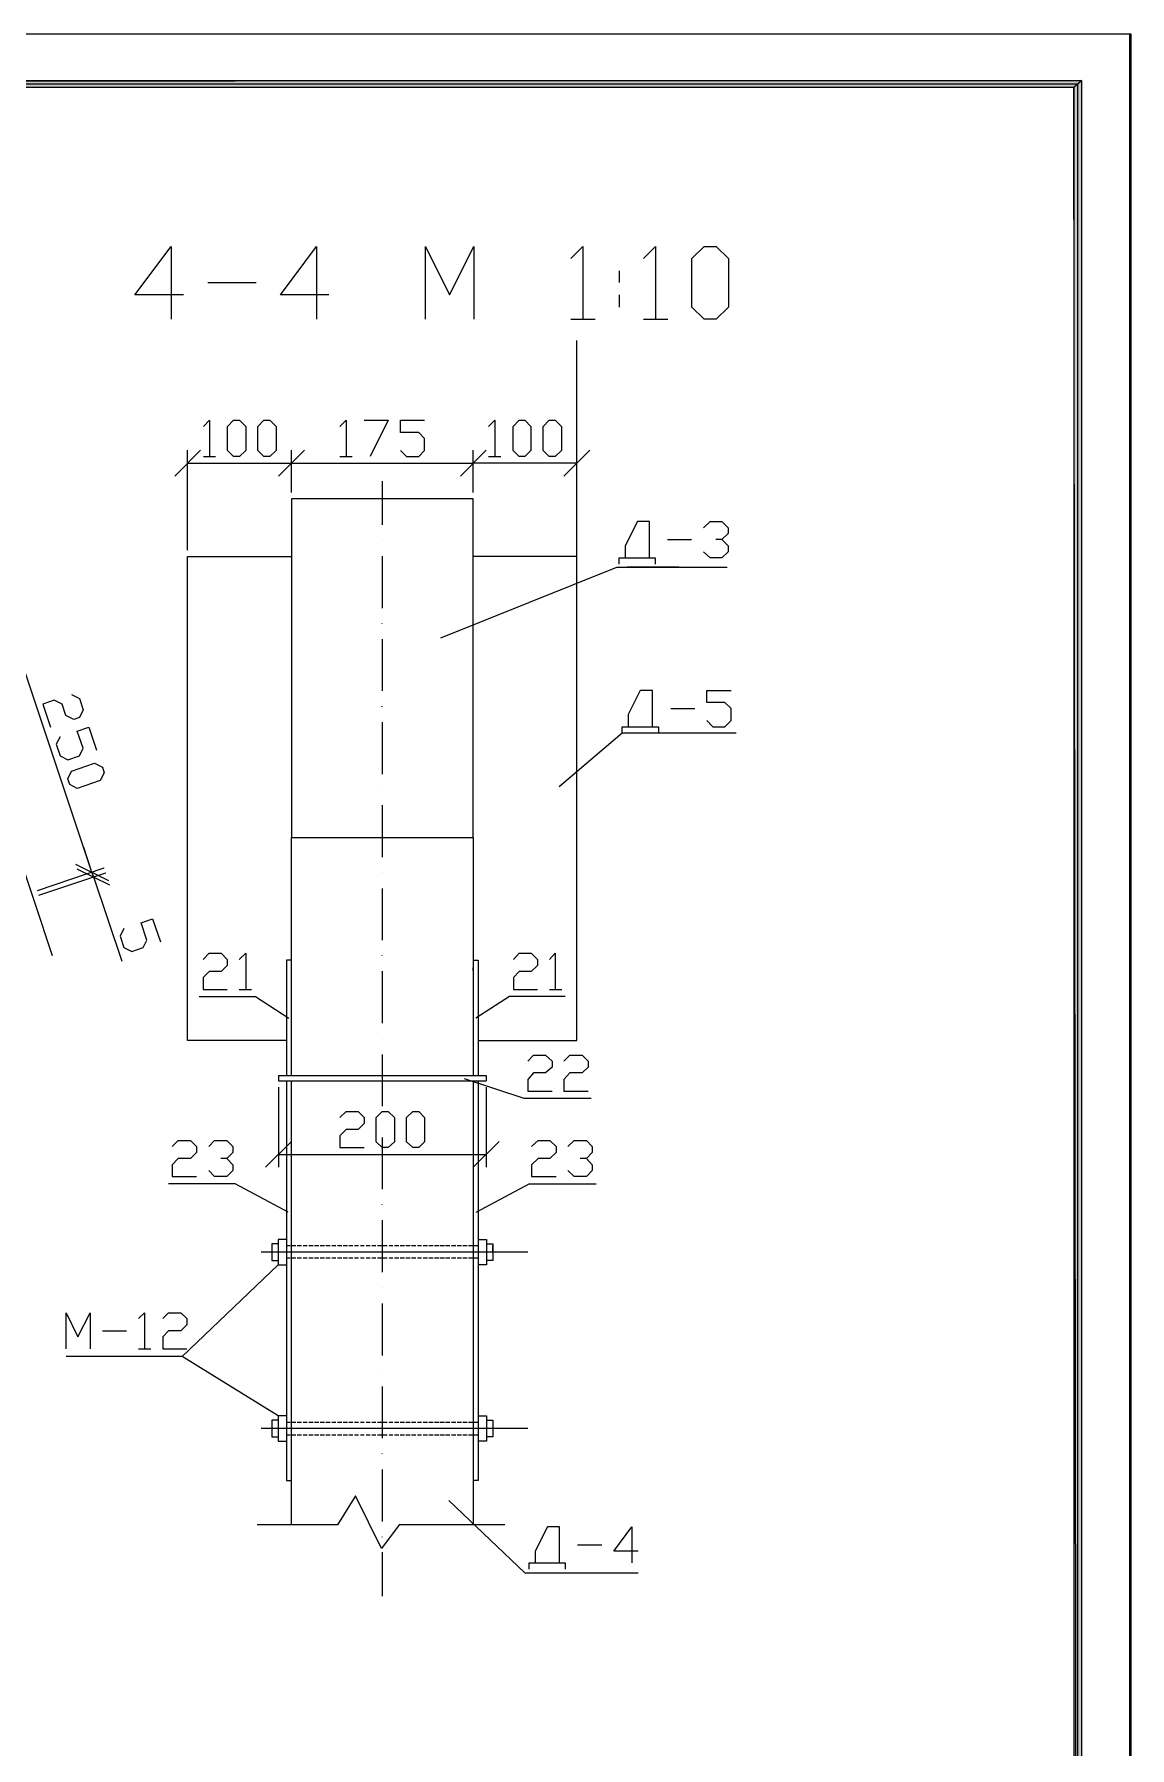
# Model space of a CAD drawing. Header units: millimetres. Extents: x -258556 to -95372, y 16759 to 83874.
# Drawn here: x -128251.1 to -128145.9, y 41841.7 to 42006.2 of the extents above; entities that cross this region are included whole.
import ezdxf
from ezdxf.xclip import XClip

# ---------------------------------------------------------------- set-up
doc = ezdxf.new("R2010")
doc.units = ezdxf.units.MM
doc.header["$LTSCALE"] = 0.5
doc.header["$XCLIPFRAME"] = 2

# ---------------------------------------------------------------- blocks, each defined once
blk = doc.blocks.new('MF13D4CA0')
at = {"color": 7, "linetype": 'Continuous', "lineweight": 5, "true_color": 0x000007}
blk.add_lwpolyline([(17.9, 582.9), (17.9, 11.05), (823.42, 11.05), (823.42, 582.9)], close=True, dxfattribs=at)

msp = doc.modelspace()

# ---------------------------------------------------------------- hatches: boundary and pattern name
at = {"true_color": 0x000007}
h = msp.add_hatch(color=7, dxfattribs=at)
h.paths.add_polyline_path([(-128336.362, 41416.87), (-128336.362, 41416.147), (-128151.253, 41416.87)])
h.paths.add_polyline_path([(-128336.362, 41416.147), (-128151.253, 41416.87), (-128150.53, 41416.182)])
h.paths.add_polyline_path([(-128151.253, 41416.87), (-128150.53, 41416.182), (-128151.253, 42001.108)])
h.paths.add_polyline_path([(-128150.53, 41416.182), (-128151.253, 42001.108), (-128150.53, 42001.762)])
h.paths.add_polyline_path([(-128151.253, 42001.108), (-128150.53, 42001.762), (-128963.796, 42001.108)])
h.paths.add_polyline_path([(-128150.53, 42001.762), (-128963.796, 42001.108), (-128964.484, 42001.762)])
h.paths.add_polyline_path([(-128963.796, 42001.108), (-128964.484, 42001.762), (-128963.796, 41416.87)])
h.paths.add_polyline_path([(-128964.484, 42001.762), (-128963.796, 41416.87), (-128964.484, 41416.182)])
h.paths.add_polyline_path([(-128963.796, 41416.87), (-128964.484, 41416.182), (-128336.362, 41416.733)])
h.paths.add_polyline_path([(-128964.484, 41416.182), (-128336.362, 41416.733), (-128336.362, 41416.044)])

# ---------------------------------------------------------------- linework, layer by layer
at = {"color": 7, "linetype": 'Continuous', "lineweight": -2, "true_color": 0x000007}
for points in [[(-128150.53, 42001.762), (-128963.796, 42001.108), (-128964.484, 42001.762)], [(-128151.253, 42001.108), (-128150.53, 42001.762), (-128963.796, 42001.108)], [(-128150.53, 41416.182), (-128151.253, 42001.108), (-128150.53, 42001.762)], [(-128151.253, 41416.87), (-128150.53, 41416.182), (-128151.253, 42001.108)]]:
    msp.add_lwpolyline(points, close=True, dxfattribs=at)
at = {"color": 7, "linetype": 'Continuous', "lineweight": 5, "true_color": 0x000007}
for points in [[(-128964.14, 41416.526), (-128150.875, 41416.388), (-128150.875, 42001.418), (-128964.14, 42001.418)], [(-128186.774, 41978.839), (-128187.944, 41980.009), (-128187.944, 41984.655), (-128186.774, 41985.826), (-128185.604, 41985.826), (-128184.434, 41984.655), (-128184.434, 41980.009), (-128185.604, 41978.839)], [(-128231.967, 41965.656), (-128232.552, 41966.241), (-128232.552, 41968.547), (-128231.967, 41969.132), (-128231.382, 41969.132), (-128230.797, 41968.547), (-128230.797, 41966.241), (-128231.382, 41965.656)], [(-128229.041, 41965.656), (-128229.627, 41966.241), (-128229.627, 41968.547), (-128229.041, 41969.132), (-128228.491, 41969.132), (-128227.871, 41968.547), (-128227.871, 41966.241), (-128228.491, 41965.656)], [(-128204.535, 41965.656), (-128205.12, 41966.241), (-128205.12, 41968.547), (-128204.535, 41969.132), (-128203.984, 41969.132), (-128203.399, 41968.547), (-128203.399, 41966.241), (-128203.984, 41965.656)], [(-128201.643, 41965.656), (-128202.229, 41966.241), (-128202.229, 41968.547), (-128201.643, 41969.132), (-128201.058, 41969.132), (-128200.473, 41968.547), (-128200.473, 41966.241), (-128201.058, 41965.656)], [(-128217.683, 41957.602), (-128217.683, 41957.602)], [(-128247.869, 41934.713), (-128247.525, 41935.435), (-128245.322, 41936.193), (-128244.565, 41935.814), (-128244.393, 41935.263), (-128244.771, 41934.541), (-128246.974, 41933.783), (-128247.697, 41934.162)], [(-128217.683, 41933.68), (-128217.683, 41933.68)], [(-128217.683, 41925.695), (-128217.683, 41925.695)], [(-128217.683, 41909.758), (-128217.683, 41909.758)], [(-128217.683, 41899.295), (-128218.268, 41899.846), (-128218.268, 41902.186), (-128217.683, 41902.771), (-128217.098, 41902.771), (-128216.513, 41902.186), (-128216.513, 41899.846), (-128217.098, 41899.295)], [(-128214.757, 41899.295), (-128215.342, 41899.846), (-128215.342, 41902.186), (-128214.757, 41902.771), (-128214.172, 41902.771), (-128213.621, 41902.186), (-128213.621, 41899.846), (-128214.172, 41899.295)], [(-128217.683, 41901.773), (-128217.683, 41901.773)], [(-128217.683, 41885.837), (-128217.683, 41885.837)], [(-128217.683, 41877.852), (-128217.683, 41877.852)]]:
    msp.add_lwpolyline(points, close=True, dxfattribs=at)
for points in [[(-128236.786, 41981.179), (-128241.432, 41981.179), (-128237.956, 41985.826), (-128237.956, 41978.839)], [(-128222.812, 41981.179), (-128227.458, 41981.179), (-128223.982, 41985.826), (-128223.982, 41978.839)], [(-128213.518, 41978.839), (-128213.518, 41985.826), (-128211.212, 41981.179), (-128208.872, 41985.826), (-128208.872, 41978.839)], [(-128199.578, 41984.655), (-128198.408, 41985.826), (-128198.408, 41978.839)], [(-128192.591, 41984.655), (-128191.421, 41985.826), (-128191.421, 41978.839)], [(-128194.932, 41983.485), (-128194.932, 41982.349), (-128194.932, 41982.349)], [(-128234.445, 41982.349), (-128229.799, 41982.349), (-128229.799, 41982.349)], [(-128194.932, 41981.179), (-128194.932, 41980.009), (-128194.932, 41980.009)], [(-128199.578, 41978.839), (-128197.238, 41978.839), (-128197.238, 41978.839)], [(-128192.591, 41978.839), (-128190.251, 41978.839), (-128190.251, 41978.839)], [(-128234.858, 41968.547), (-128234.273, 41969.132), (-128234.273, 41965.656)], [(-128221.745, 41968.547), (-128221.159, 41969.132), (-128221.159, 41965.656)], [(-128219.404, 41969.132), (-128217.098, 41969.132), (-128218.853, 41965.656)], [(-128215.928, 41966.241), (-128215.342, 41965.656), (-128214.172, 41965.656), (-128213.621, 41966.241), (-128213.621, 41967.377), (-128214.172, 41967.962), (-128215.928, 41967.962), (-128215.928, 41969.132), (-128213.621, 41969.132)], [(-128207.46, 41968.547), (-128206.875, 41969.132), (-128206.875, 41965.656)], [(-128235.134, 41966.275), (-128237.612, 41963.763), (-128237.612, 41963.763)], [(-128236.373, 41956.672), (-128236.373, 41966.275), (-128236.373, 41966.275)], [(-128234.858, 41965.656), (-128233.688, 41965.656), (-128233.688, 41965.656)], [(-128225.152, 41966.275), (-128227.63, 41963.763), (-128227.63, 41963.763)], [(-128227.63, 41963.763), (-128225.152, 41966.275), (-128225.152, 41966.275)], [(-128226.391, 41962.214), (-128226.391, 41966.275), (-128226.391, 41966.275)], [(-128226.391, 41962.214), (-128226.391, 41966.275), (-128226.391, 41966.275)], [(-128221.745, 41965.656), (-128220.574, 41965.656), (-128220.574, 41965.656)], [(-128210.18, 41963.763), (-128207.701, 41966.275), (-128207.701, 41966.275)], [(-128207.701, 41966.275), (-128210.18, 41963.763), (-128210.18, 41963.763)], [(-128208.94, 41962.214), (-128208.94, 41966.275), (-128208.94, 41966.275)], [(-128208.94, 41962.214), (-128208.94, 41966.275), (-128208.94, 41966.275)], [(-128207.46, 41965.656), (-128206.29, 41965.656), (-128206.29, 41965.656)], [(-128200.232, 41963.763), (-128197.754, 41966.275), (-128197.754, 41966.275)], [(-128198.993, 41956.672), (-128198.993, 41966.275), (-128198.993, 41966.275)], [(-128236.373, 41965.002), (-128226.391, 41965.002), (-128226.391, 41965.002)], [(-128226.391, 41965.002), (-128208.94, 41965.002), (-128208.94, 41965.002)], [(-128198.993, 41965.002), (-128208.94, 41965.002), (-128208.94, 41965.002)], [(-128217.683, 41963.281), (-128217.683, 41959.082), (-128217.683, 41959.082)], [(-128194.932, 41955.33), (-128194.932, 41955.915), (-128192.006, 41955.915), (-128192.006, 41959.426), (-128193.176, 41959.426), (-128194.347, 41957.085), (-128194.347, 41955.915), (-128191.455, 41955.915), (-128191.455, 41955.33)], [(-128186.809, 41958.806), (-128186.189, 41959.426), (-128185.053, 41959.426), (-128184.468, 41958.806), (-128184.468, 41958.256), (-128185.053, 41957.67), (-128185.638, 41957.67)], [(-128190.285, 41957.67), (-128187.979, 41957.67), (-128187.979, 41957.67)], [(-128185.053, 41957.67), (-128184.468, 41957.085), (-128184.468, 41956.5), (-128185.053, 41955.915), (-128186.189, 41955.915), (-128186.809, 41956.5)], [(-128217.683, 41956.087), (-128217.683, 41951.096), (-128217.683, 41951.096)], [(-128212.038, 41948.24), (-128195.138, 41955.02), (-128184.537, 41955.02)], [(-128189.184, 41955.02), (-128194.14, 41955.02), (-128194.14, 41955.02)], [(-128245.563, 41925.729), (-128253.445, 41949.375), (-128253.445, 41949.375)], [(-128217.683, 41949.616), (-128217.683, 41949.651), (-128217.683, 41949.651)], [(-128217.683, 41948.102), (-128217.683, 41943.145), (-128217.683, 41943.145)], [(-128247.525, 41942.801), (-128246.768, 41942.423), (-128246.423, 41941.321), (-128246.768, 41940.598), (-128247.318, 41940.392), (-128248.075, 41940.77), (-128248.42, 41941.872), (-128249.177, 41942.251), (-128250.278, 41941.872), (-128249.556, 41939.669)], [(-128194.622, 41939.118), (-128194.622, 41939.703), (-128191.731, 41939.703), (-128191.731, 41943.18), (-128192.901, 41943.18), (-128194.071, 41940.874), (-128194.071, 41939.703), (-128191.146, 41939.703), (-128191.146, 41939.118)], [(-128186.499, 41940.289), (-128185.914, 41939.703), (-128184.778, 41939.703), (-128184.158, 41940.289), (-128184.158, 41941.459), (-128184.778, 41942.044), (-128186.499, 41942.044), (-128186.499, 41943.18), (-128184.158, 41943.18)], [(-128217.683, 41941.631), (-128217.683, 41941.665), (-128217.683, 41941.665)], [(-128189.975, 41941.459), (-128187.669, 41941.459), (-128187.669, 41941.459)], [(-128248.626, 41938.74), (-128249.005, 41938.017), (-128248.626, 41936.915), (-128247.869, 41936.537), (-128246.768, 41936.915), (-128246.423, 41937.638), (-128246.974, 41939.29), (-128245.873, 41939.669), (-128245.115, 41937.466)], [(-128217.683, 41940.151), (-128217.683, 41935.16), (-128217.683, 41935.16)], [(-128200.68, 41933.955), (-128194.622, 41939.118), (-128183.676, 41939.118)], [(-128256.198, 41938.223), (-128249.383, 41917.744), (-128249.383, 41917.744)], [(-128217.683, 41932.166), (-128217.683, 41927.175), (-128217.683, 41927.175)], [(-128242.672, 41917.159), (-128245.391, 41925.247), (-128245.563, 41925.729), (-128246.354, 41928.104)], [(-128250.795, 41923.974), (-128244.393, 41926.142), (-128244.393, 41926.142)], [(-128250.795, 41923.974), (-128244.393, 41926.142), (-128244.393, 41926.142)], [(-128250.657, 41923.526), (-128244.22, 41925.66), (-128244.22, 41925.66)], [(-128247.146, 41926.521), (-128243.98, 41924.937), (-128243.98, 41924.937)], [(-128247.146, 41926.521), (-128243.98, 41924.937), (-128243.98, 41924.937)], [(-128243.842, 41924.49), (-128246.974, 41926.039), (-128246.974, 41926.039)], [(-128217.683, 41924.18), (-128217.683, 41919.224), (-128217.683, 41919.224)], [(-128242.5, 41920.325), (-128242.844, 41919.602), (-128242.5, 41918.501), (-128241.742, 41918.122), (-128240.641, 41918.501), (-128240.297, 41919.224), (-128240.847, 41920.876), (-128239.746, 41921.255), (-128238.989, 41919.052)], [(-128234.893, 41917.365), (-128234.308, 41917.95), (-128233.137, 41917.95), (-128232.587, 41917.365), (-128232.587, 41916.78), (-128233.137, 41916.195), (-128234.308, 41916.195), (-128234.893, 41915.61), (-128234.893, 41914.474), (-128232.587, 41914.474)], [(-128231.416, 41917.365), (-128230.797, 41917.95), (-128230.797, 41914.474)], [(-128217.683, 41917.709), (-128217.683, 41917.744), (-128217.683, 41917.744)], [(-128205.085, 41917.365), (-128204.535, 41917.95), (-128203.364, 41917.95), (-128202.779, 41917.365), (-128202.779, 41916.78), (-128203.364, 41916.195), (-128204.535, 41916.195), (-128205.085, 41915.61), (-128205.085, 41914.474), (-128202.779, 41914.474)], [(-128201.609, 41917.365), (-128201.058, 41917.95), (-128201.058, 41914.474)], [(-128217.683, 41916.229), (-128217.683, 41911.238), (-128217.683, 41911.238)], [(-128231.416, 41914.474), (-128230.246, 41914.474), (-128230.246, 41914.474)], [(-128201.609, 41914.474), (-128200.439, 41914.474), (-128200.439, 41914.474)], [(-128235.271, 41913.786), (-128229.868, 41913.786), (-128226.667, 41911.72)], [(-128205.464, 41913.786), (-128208.699, 41911.72), (-128208.699, 41911.72)], [(-128200.095, 41913.786), (-128205.464, 41913.786), (-128205.464, 41913.786)], [(-128226.873, 41909.586), (-128236.373, 41909.586), (-128236.373, 41909.586)], [(-128208.459, 41909.586), (-128198.993, 41909.586), (-128198.993, 41909.586)], [(-128217.683, 41908.244), (-128217.683, 41903.253), (-128217.683, 41903.253)], [(-128203.709, 41907.59), (-128203.158, 41908.175), (-128201.988, 41908.175), (-128201.368, 41907.59), (-128201.368, 41907.005), (-128201.988, 41906.454), (-128203.158, 41906.454), (-128203.709, 41905.835), (-128203.709, 41904.699), (-128201.368, 41904.699)], [(-128200.232, 41907.59), (-128199.647, 41908.175), (-128198.477, 41908.175), (-128197.892, 41907.59), (-128197.892, 41907.005), (-128198.477, 41906.454), (-128199.647, 41906.454), (-128200.232, 41905.835), (-128200.232, 41904.699), (-128197.892, 41904.699)], [(-128204.053, 41904.01), (-128209.766, 41905.903), (-128209.766, 41905.903)], [(-128227.63, 41905.077), (-128227.63, 41897.402), (-128227.63, 41897.402)], [(-128207.701, 41905.077), (-128207.701, 41897.402), (-128207.701, 41897.402)], [(-128221.745, 41902.186), (-128221.159, 41902.771), (-128219.989, 41902.771), (-128219.404, 41902.186), (-128219.404, 41901.601), (-128219.989, 41901.016), (-128221.159, 41901.016), (-128221.745, 41900.431), (-128221.745, 41899.295), (-128219.404, 41899.295)], [(-128197.616, 41904.01), (-128204.053, 41904.01), (-128204.053, 41904.01)], [(-128237.853, 41899.398), (-128237.268, 41899.983), (-128236.097, 41899.983), (-128235.512, 41899.398), (-128235.512, 41898.813), (-128236.097, 41898.228), (-128237.268, 41898.228), (-128237.853, 41897.643), (-128237.853, 41896.507), (-128235.512, 41896.507)], [(-128234.342, 41899.398), (-128233.791, 41899.983), (-128232.621, 41899.983), (-128232.036, 41899.398), (-128232.036, 41898.813), (-128232.621, 41898.228), (-128233.172, 41898.228)], [(-128226.391, 41899.88), (-128228.904, 41897.402), (-128228.904, 41897.402)], [(-128217.683, 41900.259), (-128217.683, 41895.302), (-128217.683, 41895.302)], [(-128208.94, 41897.402), (-128206.462, 41899.88), (-128206.462, 41899.88)], [(-128203.33, 41899.398), (-128202.71, 41899.983), (-128201.575, 41899.983), (-128200.99, 41899.398), (-128200.99, 41898.813), (-128201.575, 41898.228), (-128202.71, 41898.228), (-128203.33, 41897.643), (-128203.33, 41896.507), (-128200.99, 41896.507)], [(-128199.854, 41899.398), (-128199.234, 41899.983), (-128198.064, 41899.983), (-128197.513, 41899.398), (-128197.513, 41898.813), (-128198.064, 41898.228), (-128198.683, 41898.228)], [(-128232.621, 41898.228), (-128232.036, 41897.643), (-128232.036, 41897.092), (-128232.621, 41896.507), (-128233.791, 41896.507), (-128234.342, 41897.092)], [(-128227.63, 41898.641), (-128207.701, 41898.641), (-128207.701, 41898.641)], [(-128198.064, 41898.228), (-128197.513, 41897.643), (-128197.513, 41897.092), (-128198.064, 41896.507), (-128199.234, 41896.507), (-128199.854, 41897.092)], [(-128226.701, 41893.099), (-128231.795, 41895.819), (-128238.197, 41895.819)], [(-128208.665, 41893.099), (-128203.571, 41895.819), (-128197.135, 41895.819)], [(-128217.683, 41893.788), (-128217.683, 41893.822), (-128217.683, 41893.822)], [(-128217.683, 41892.308), (-128217.683, 41887.317), (-128217.683, 41887.317)], [(-128226.529, 41889.864), (-128226.873, 41889.864), (-128226.873, 41889.864)], [(-128225.978, 41889.864), (-128226.357, 41889.864), (-128226.357, 41889.864)], [(-128225.427, 41889.864), (-128225.84, 41889.864), (-128225.84, 41889.864)], [(-128224.877, 41889.864), (-128225.29, 41889.864), (-128225.29, 41889.864)], [(-128224.326, 41889.864), (-128224.739, 41889.864), (-128224.739, 41889.864)], [(-128223.775, 41889.864), (-128224.188, 41889.864), (-128224.188, 41889.864)], [(-128223.225, 41889.864), (-128223.638, 41889.864), (-128223.638, 41889.864)], [(-128222.674, 41889.864), (-128223.087, 41889.864), (-128223.087, 41889.864)], [(-128222.123, 41889.864), (-128222.536, 41889.864), (-128222.536, 41889.864)], [(-128221.572, 41889.864), (-128221.985, 41889.864), (-128221.985, 41889.864)], [(-128221.022, 41889.864), (-128221.435, 41889.864), (-128221.435, 41889.864)], [(-128220.505, 41889.864), (-128220.884, 41889.864), (-128220.884, 41889.864)], [(-128219.955, 41889.864), (-128220.333, 41889.864), (-128220.333, 41889.864)], [(-128219.404, 41889.864), (-128219.783, 41889.864), (-128219.783, 41889.864)], [(-128218.853, 41889.864), (-128219.232, 41889.864), (-128219.232, 41889.864)], [(-128218.303, 41889.864), (-128218.681, 41889.864), (-128218.681, 41889.864)], [(-128217.752, 41889.864), (-128218.13, 41889.864), (-128218.13, 41889.864)], [(-128217.201, 41889.864), (-128217.58, 41889.864), (-128217.58, 41889.864)], [(-128216.65, 41889.864), (-128217.029, 41889.864), (-128217.029, 41889.864)], [(-128216.1, 41889.864), (-128216.513, 41889.864), (-128216.513, 41889.864)], [(-128215.549, 41889.864), (-128215.962, 41889.864), (-128215.962, 41889.864)], [(-128214.998, 41889.864), (-128215.411, 41889.864), (-128215.411, 41889.864)], [(-128214.448, 41889.864), (-128214.861, 41889.864), (-128214.861, 41889.864)], [(-128213.897, 41889.864), (-128214.31, 41889.864), (-128214.31, 41889.864)], [(-128213.346, 41889.864), (-128213.759, 41889.864), (-128213.759, 41889.864)], [(-128212.795, 41889.864), (-128213.208, 41889.864), (-128213.208, 41889.864)], [(-128212.245, 41889.864), (-128212.658, 41889.864), (-128212.658, 41889.864)], [(-128211.694, 41889.864), (-128212.141, 41889.864), (-128212.141, 41889.864)], [(-128211.178, 41889.864), (-128211.591, 41889.864), (-128211.591, 41889.864)], [(-128210.627, 41889.864), (-128211.04, 41889.864), (-128211.04, 41889.864)], [(-128210.076, 41889.864), (-128210.489, 41889.864), (-128210.489, 41889.864)], [(-128209.526, 41889.864), (-128209.939, 41889.864), (-128209.939, 41889.864)], [(-128208.975, 41889.864), (-128209.388, 41889.864), (-128209.388, 41889.864)], [(-128208.459, 41889.864), (-128208.837, 41889.864), (-128208.837, 41889.864)], [(-128227.665, 41873.515), (-128236.889, 41879.228), (-128227.665, 41888.04)], [(-128203.709, 41889.244), (-128229.317, 41889.244), (-128229.317, 41889.244)], [(-128226.529, 41888.659), (-128226.873, 41888.659), (-128226.873, 41888.659)], [(-128225.978, 41888.659), (-128226.357, 41888.659), (-128226.357, 41888.659)], [(-128225.427, 41888.659), (-128225.84, 41888.659), (-128225.84, 41888.659)], [(-128224.877, 41888.659), (-128225.29, 41888.659), (-128225.29, 41888.659)], [(-128224.326, 41888.659), (-128224.739, 41888.659), (-128224.739, 41888.659)], [(-128223.775, 41888.659), (-128224.188, 41888.659), (-128224.188, 41888.659)], [(-128223.225, 41888.659), (-128223.638, 41888.659), (-128223.638, 41888.659)], [(-128222.674, 41888.659), (-128223.087, 41888.659), (-128223.087, 41888.659)], [(-128222.123, 41888.659), (-128222.536, 41888.659), (-128222.536, 41888.659)], [(-128221.572, 41888.659), (-128221.985, 41888.659), (-128221.985, 41888.659)], [(-128221.022, 41888.659), (-128221.435, 41888.659), (-128221.435, 41888.659)], [(-128220.505, 41888.659), (-128220.884, 41888.659), (-128220.884, 41888.659)], [(-128219.955, 41888.659), (-128220.333, 41888.659), (-128220.333, 41888.659)], [(-128219.404, 41888.659), (-128219.783, 41888.659), (-128219.783, 41888.659)], [(-128218.853, 41888.659), (-128219.232, 41888.659), (-128219.232, 41888.659)], [(-128218.303, 41888.659), (-128218.681, 41888.659), (-128218.681, 41888.659)], [(-128217.752, 41888.659), (-128218.13, 41888.659), (-128218.13, 41888.659)], [(-128217.201, 41888.659), (-128217.58, 41888.659), (-128217.58, 41888.659)], [(-128216.65, 41888.659), (-128217.029, 41888.659), (-128217.029, 41888.659)], [(-128216.1, 41888.659), (-128216.513, 41888.659), (-128216.513, 41888.659)], [(-128215.549, 41888.659), (-128215.962, 41888.659), (-128215.962, 41888.659)], [(-128214.998, 41888.659), (-128215.411, 41888.659), (-128215.411, 41888.659)], [(-128214.448, 41888.659), (-128214.861, 41888.659), (-128214.861, 41888.659)], [(-128213.897, 41888.659), (-128214.31, 41888.659), (-128214.31, 41888.659)], [(-128213.346, 41888.659), (-128213.759, 41888.659), (-128213.759, 41888.659)], [(-128212.795, 41888.659), (-128213.208, 41888.659), (-128213.208, 41888.659)], [(-128212.245, 41888.659), (-128212.658, 41888.659), (-128212.658, 41888.659)], [(-128211.694, 41888.659), (-128212.141, 41888.659), (-128212.141, 41888.659)], [(-128211.178, 41888.659), (-128211.591, 41888.659), (-128211.591, 41888.659)], [(-128210.627, 41888.659), (-128211.04, 41888.659), (-128211.04, 41888.659)], [(-128210.076, 41888.659), (-128210.489, 41888.659), (-128210.489, 41888.659)], [(-128209.526, 41888.659), (-128209.939, 41888.659), (-128209.939, 41888.659)], [(-128208.975, 41888.659), (-128209.388, 41888.659), (-128209.388, 41888.659)], [(-128208.459, 41888.659), (-128208.837, 41888.659), (-128208.837, 41888.659)], [(-128248.041, 41879.951), (-128248.041, 41883.427), (-128246.905, 41881.121), (-128245.735, 41883.427), (-128245.735, 41879.951)], [(-128241.088, 41882.877), (-128240.503, 41883.427), (-128240.503, 41879.951)], [(-128238.748, 41882.877), (-128238.197, 41883.427), (-128237.027, 41883.427), (-128236.442, 41882.877), (-128236.442, 41882.257), (-128237.027, 41881.707), (-128238.197, 41881.707), (-128238.748, 41881.121), (-128238.748, 41879.951), (-128236.442, 41879.951)], [(-128217.683, 41884.322), (-128217.683, 41879.332), (-128217.683, 41879.332)], [(-128244.565, 41881.707), (-128242.259, 41881.707), (-128242.259, 41881.707)], [(-128241.088, 41879.951), (-128239.918, 41879.951), (-128239.918, 41879.951)], [(-128236.889, 41879.228), (-128248.041, 41879.228), (-128248.041, 41879.228)], [(-128217.683, 41876.337), (-128217.683, 41871.381), (-128217.683, 41871.381)], [(-128203.709, 41872.31), (-128229.317, 41872.31), (-128229.317, 41872.31)], [(-128226.529, 41872.895), (-128226.873, 41872.895), (-128226.873, 41872.895)], [(-128226.529, 41871.69), (-128226.873, 41871.69), (-128226.873, 41871.69)], [(-128225.978, 41872.895), (-128226.357, 41872.895), (-128226.357, 41872.895)], [(-128225.978, 41871.69), (-128226.357, 41871.69), (-128226.357, 41871.69)], [(-128225.427, 41872.895), (-128225.84, 41872.895), (-128225.84, 41872.895)], [(-128225.427, 41871.69), (-128225.84, 41871.69), (-128225.84, 41871.69)], [(-128224.877, 41872.895), (-128225.29, 41872.895), (-128225.29, 41872.895)], [(-128224.877, 41871.69), (-128225.29, 41871.69), (-128225.29, 41871.69)], [(-128224.326, 41872.895), (-128224.739, 41872.895), (-128224.739, 41872.895)], [(-128224.326, 41871.69), (-128224.739, 41871.69), (-128224.739, 41871.69)], [(-128223.775, 41872.895), (-128224.188, 41872.895), (-128224.188, 41872.895)], [(-128223.775, 41871.69), (-128224.188, 41871.69), (-128224.188, 41871.69)], [(-128223.225, 41872.895), (-128223.638, 41872.895), (-128223.638, 41872.895)], [(-128223.225, 41871.69), (-128223.638, 41871.69), (-128223.638, 41871.69)], [(-128222.674, 41872.895), (-128223.087, 41872.895), (-128223.087, 41872.895)], [(-128222.674, 41871.69), (-128223.087, 41871.69), (-128223.087, 41871.69)], [(-128222.123, 41872.895), (-128222.536, 41872.895), (-128222.536, 41872.895)], [(-128222.123, 41871.69), (-128222.536, 41871.69), (-128222.536, 41871.69)], [(-128221.572, 41872.895), (-128221.985, 41872.895), (-128221.985, 41872.895)], [(-128221.572, 41871.69), (-128221.985, 41871.69), (-128221.985, 41871.69)], [(-128221.022, 41872.895), (-128221.435, 41872.895), (-128221.435, 41872.895)], [(-128221.022, 41871.69), (-128221.435, 41871.69), (-128221.435, 41871.69)], [(-128220.505, 41872.895), (-128220.884, 41872.895), (-128220.884, 41872.895)], [(-128220.505, 41871.69), (-128220.884, 41871.69), (-128220.884, 41871.69)], [(-128219.955, 41872.895), (-128220.333, 41872.895), (-128220.333, 41872.895)], [(-128219.955, 41871.69), (-128220.333, 41871.69), (-128220.333, 41871.69)], [(-128219.404, 41872.895), (-128219.783, 41872.895), (-128219.783, 41872.895)], [(-128219.404, 41871.69), (-128219.783, 41871.69), (-128219.783, 41871.69)], [(-128218.853, 41872.895), (-128219.232, 41872.895), (-128219.232, 41872.895)], [(-128218.853, 41871.69), (-128219.232, 41871.69), (-128219.232, 41871.69)], [(-128218.303, 41872.895), (-128218.681, 41872.895), (-128218.681, 41872.895)], [(-128218.303, 41871.69), (-128218.681, 41871.69), (-128218.681, 41871.69)], [(-128217.752, 41872.895), (-128218.13, 41872.895), (-128218.13, 41872.895)], [(-128217.752, 41871.69), (-128218.13, 41871.69), (-128218.13, 41871.69)], [(-128217.201, 41872.895), (-128217.58, 41872.895), (-128217.58, 41872.895)], [(-128217.201, 41871.69), (-128217.58, 41871.69), (-128217.58, 41871.69)], [(-128216.65, 41872.895), (-128217.029, 41872.895), (-128217.029, 41872.895)], [(-128216.65, 41871.69), (-128217.029, 41871.69), (-128217.029, 41871.69)], [(-128216.1, 41872.895), (-128216.513, 41872.895), (-128216.513, 41872.895)], [(-128216.1, 41871.69), (-128216.513, 41871.69), (-128216.513, 41871.69)], [(-128215.549, 41872.895), (-128215.962, 41872.895), (-128215.962, 41872.895)], [(-128215.549, 41871.69), (-128215.962, 41871.69), (-128215.962, 41871.69)], [(-128214.998, 41872.895), (-128215.411, 41872.895), (-128215.411, 41872.895)], [(-128214.998, 41871.69), (-128215.411, 41871.69), (-128215.411, 41871.69)], [(-128214.448, 41872.895), (-128214.861, 41872.895), (-128214.861, 41872.895)], [(-128214.448, 41871.69), (-128214.861, 41871.69), (-128214.861, 41871.69)], [(-128213.897, 41872.895), (-128214.31, 41872.895), (-128214.31, 41872.895)], [(-128213.897, 41871.69), (-128214.31, 41871.69), (-128214.31, 41871.69)], [(-128213.346, 41872.895), (-128213.759, 41872.895), (-128213.759, 41872.895)], [(-128213.346, 41871.69), (-128213.759, 41871.69), (-128213.759, 41871.69)], [(-128212.795, 41872.895), (-128213.208, 41872.895), (-128213.208, 41872.895)], [(-128212.795, 41871.69), (-128213.208, 41871.69), (-128213.208, 41871.69)], [(-128212.245, 41872.895), (-128212.658, 41872.895), (-128212.658, 41872.895)], [(-128212.245, 41871.69), (-128212.658, 41871.69), (-128212.658, 41871.69)], [(-128211.694, 41872.895), (-128212.141, 41872.895), (-128212.141, 41872.895)], [(-128211.694, 41871.69), (-128212.141, 41871.69), (-128212.141, 41871.69)], [(-128211.178, 41872.895), (-128211.591, 41872.895), (-128211.591, 41872.895)], [(-128211.178, 41871.69), (-128211.591, 41871.69), (-128211.591, 41871.69)], [(-128210.627, 41872.895), (-128211.04, 41872.895), (-128211.04, 41872.895)], [(-128210.627, 41871.69), (-128211.04, 41871.69), (-128211.04, 41871.69)], [(-128210.076, 41872.895), (-128210.489, 41872.895), (-128210.489, 41872.895)], [(-128210.076, 41871.69), (-128210.489, 41871.69), (-128210.489, 41871.69)], [(-128209.526, 41872.895), (-128209.939, 41872.895), (-128209.939, 41872.895)], [(-128209.526, 41871.69), (-128209.939, 41871.69), (-128209.939, 41871.69)], [(-128208.975, 41872.895), (-128209.388, 41872.895), (-128209.388, 41872.895)], [(-128208.975, 41871.69), (-128209.388, 41871.69), (-128209.388, 41871.69)], [(-128208.459, 41872.895), (-128208.837, 41872.895), (-128208.837, 41872.895)], [(-128208.459, 41871.69), (-128208.837, 41871.69), (-128208.837, 41871.69)], [(-128217.683, 41869.866), (-128217.683, 41869.901), (-128217.683, 41869.901)], [(-128217.683, 41868.386), (-128217.683, 41863.395), (-128217.683, 41863.395)], [(-128216.065, 41863.051), (-128217.752, 41860.779), (-128220.264, 41865.839), (-128221.985, 41863.051), (-128229.695, 41863.051)], [(-128211.281, 41865.392), (-128203.984, 41858.439), (-128193.107, 41858.439)], [(-128217.683, 41861.881), (-128217.683, 41861.915), (-128217.683, 41861.915)], [(-128205.912, 41863.051), (-128216.065, 41863.051), (-128216.065, 41863.051)], [(-128203.571, 41858.818), (-128203.571, 41859.403), (-128200.645, 41859.403), (-128200.645, 41862.879), (-128201.816, 41862.879), (-128202.986, 41860.538), (-128202.986, 41859.403), (-128200.095, 41859.403), (-128200.095, 41858.818)], [(-128193.107, 41860.538), (-128195.448, 41860.538), (-128193.693, 41862.879), (-128193.693, 41859.403)], [(-128217.683, 41860.435), (-128217.683, 41856.202), (-128217.683, 41856.202)], [(-128198.924, 41861.158), (-128196.584, 41861.158), (-128196.584, 41861.158)]]:
    msp.add_lwpolyline(points, dxfattribs=at)
at = {"color": 7, "linetype": 'Continuous', "lineweight": 9, "true_color": 0x000007}
msp.add_lwpolyline([(-128198.993, 41956.053), (-128198.993, 41976.808), (-128198.993, 41976.808)], dxfattribs=at)
at = {"color": 7, "linetype": 'Continuous', "lineweight": 18, "true_color": 0x000007}
for points in [[(-128226.391, 41906.213), (-128226.391, 41929.068), (-128208.94, 41929.068), (-128208.94, 41961.594), (-128226.391, 41961.594), (-128226.391, 41929.068)], [(-128236.373, 41956.053), (-128226.391, 41956.053), (-128226.391, 41956.053)], [(-128236.373, 41909.586), (-128236.373, 41956.053), (-128236.373, 41956.053)], [(-128198.993, 41956.053), (-128208.94, 41956.053), (-128208.94, 41956.053)], [(-128198.993, 41909.586), (-128198.993, 41956.053), (-128198.993, 41956.053)], [(-128208.94, 41929.068), (-128208.94, 41906.213), (-128208.94, 41906.213)], [(-128226.391, 41917.296), (-128226.873, 41917.296), (-128226.873, 41906.213)], [(-128208.94, 41917.296), (-128208.459, 41917.296), (-128208.459, 41906.213)], [(-128208.94, 41916.298), (-128208.94, 41916.539), (-128208.94, 41916.539)], [(-128227.63, 41906.213), (-128207.701, 41906.213), (-128207.701, 41906.213)], [(-128227.63, 41906.213), (-128227.63, 41905.697), (-128227.63, 41905.697)], [(-128207.701, 41906.213), (-128207.701, 41905.697), (-128207.701, 41905.697)], [(-128227.63, 41905.697), (-128207.701, 41905.697), (-128207.701, 41905.697)], [(-128226.873, 41905.697), (-128226.873, 41867.319), (-128226.391, 41867.319)], [(-128226.391, 41863.051), (-128226.391, 41905.697), (-128226.391, 41905.697)], [(-128208.94, 41905.697), (-128208.94, 41863.051), (-128208.94, 41863.051)], [(-128208.459, 41905.697), (-128208.459, 41867.319), (-128208.94, 41867.319)], [(-128227.665, 41890.036), (-128228.284, 41890.036), (-128228.284, 41888.453), (-128227.665, 41888.453)], [(-128226.873, 41890.449), (-128227.665, 41890.449), (-128227.665, 41888.04), (-128226.873, 41888.04)], [(-128208.459, 41890.449), (-128207.667, 41890.449), (-128207.667, 41888.04), (-128208.459, 41888.04)], [(-128207.667, 41890.036), (-128207.047, 41890.036), (-128207.047, 41888.453), (-128207.667, 41888.453)], [(-128207.047, 41889.244), (-128207.047, 41889.864), (-128207.047, 41889.864)], [(-128207.047, 41889.244), (-128207.047, 41888.659), (-128207.047, 41888.659)], [(-128227.665, 41873.102), (-128228.284, 41873.102), (-128228.284, 41871.518), (-128227.665, 41871.518)], [(-128226.873, 41873.515), (-128227.665, 41873.515), (-128227.665, 41871.105), (-128226.873, 41871.105)], [(-128208.459, 41873.515), (-128207.667, 41873.515), (-128207.667, 41871.105), (-128208.459, 41871.105)], [(-128207.667, 41873.102), (-128207.047, 41873.102), (-128207.047, 41871.518), (-128207.667, 41871.518)]]:
    msp.add_lwpolyline(points, dxfattribs=at)

# ---------------------------------------------------------------- block references
at = {"color": 7, "true_color": 0xffffff}
ref = msp.add_blockref('MF13D4CA0', (-129002.656, 41399.901), dxfattribs=dict(at, xscale=1.040502, yscale=1.040502, zscale=1.040502))
XClip(ref).set_block_clipping_path([(17.9953933291, 10.8175456262), (823.5538829452, 582.7005601007)])

doc.saveas('drawing.dxf')
